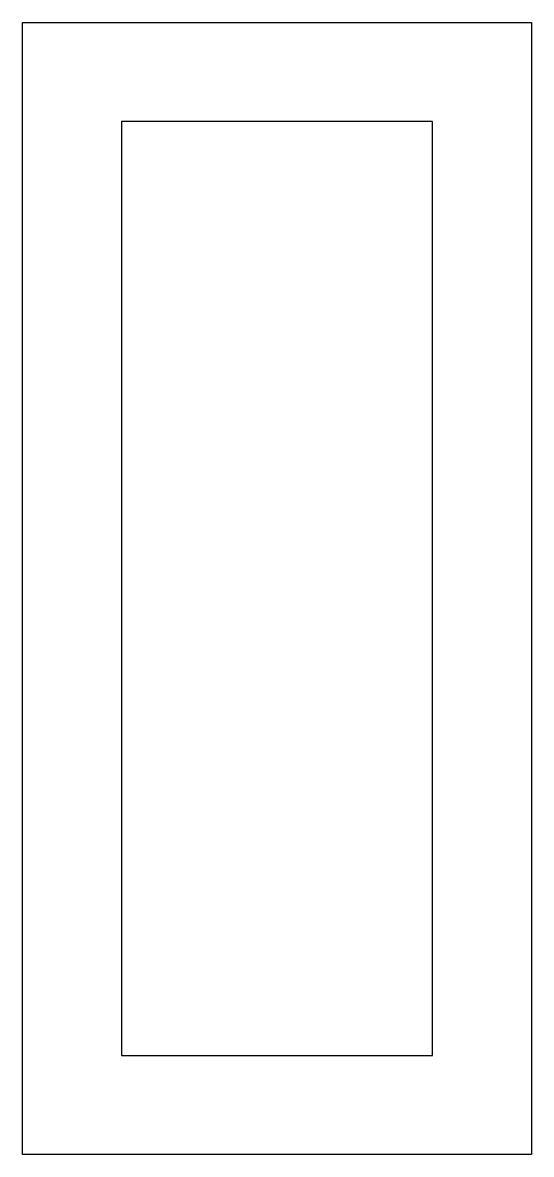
# Model space of a CAD drawing. Header units: millimetres. Extents: x -86 to -4, y -186 to -4.
import ezdxf

# ---------------------------------------------------------------- set-up
doc = ezdxf.new("R2010")
doc.units = ezdxf.units.MM
doc.layers.get('0').update_dxf_attribs({"linetype": 'CONTINUOUS'})

msp = doc.modelspace()

# ---------------------------------------------------------------- linework, layer by layer
for points in [[(-4.1, -185.9), (-85.9, -185.9), (-85.9, -4.1), (-4.1, -4.1)], [(-70, -170), (-20, -170), (-20, -20), (-70, -20)]]:
    msp.add_lwpolyline(points, close=True)

doc.saveas('drawing.dxf')
